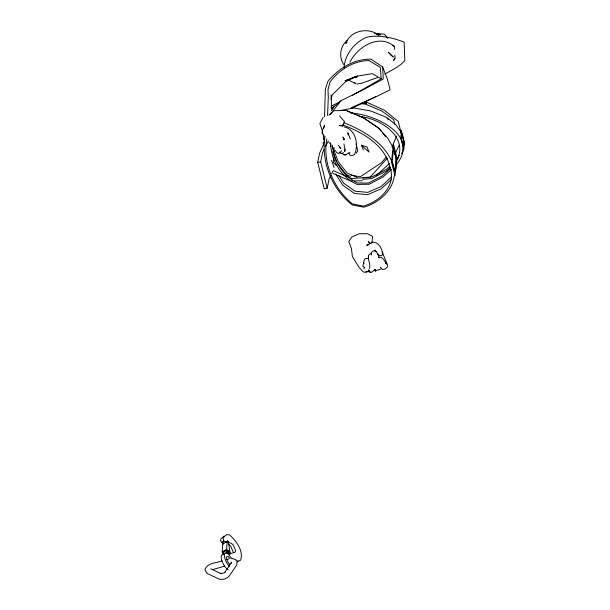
<?xml version="1.0" encoding="UTF-8"?>
<svg xmlns="http://www.w3.org/2000/svg" width="610" height="610" viewBox="0 0 610 610"><rect width="100%" height="100%" fill="white"/><g stroke="black" fill="none" stroke-linecap="round" stroke-linejoin="round"><path stroke-width="0.91" d="M226.455 550.045L228.277 553.781L229.856 554.002L230.153 552.889L228.369 541.794L227.644 540.849L227.027 542.221M323.712 139.492L323.757 134.802M231.243 563.365L231.259 562.001L231.22 562.847L224.648 572.698M324.573 116.868L325.313 89.426L327.921 81.237C338.702 68.472 353.716 58.796 370.956 59.185L382.615 66.871L387.358 79.003L390.125 89.769L374.304 97.623L351.909 107.352L350.567 108.702M327.578 115.534L328.279 97.432L327.989 89.586L330.002 81.992C339.373 69.677 353.182 60.886 368.989 60.543L380.251 67.352L381.151 78.827L352.374 95.434M333.739 157.052L333.517 162.733L336.194 165.363M333.96 151.371L334.105 147.582M236.932 562.481L236.833 564.753L229.543 575.665C227.042 578.959 222.375 580.293 218.502 578.859L207.049 573.362L205.12 570.319L205.151 569.038C207.979 562.534 216.474 563.236 222.032 560.796M344.07 67.779C344.726 54.389 354.875 42.021 367.113 37.073C379.397 34.602 392.703 37.721 404.148 42.105L404.804 60.611C399.466 66.742 391.818 70.127 384.849 74.016M395.707 169.633L396.035 165.051M396.164 163.213L395.806 156.762L392.52 146.53L387.701 138.081L378.314 127.711L362.767 117.28L346.167 110.418L333.51 110.753L328.965 115.13M223.069 551.852L223.733 553.964L223.191 554.246L222.17 551.714L222.742 543.899L227.21 541.512L227.568 541.932L227.644 540.849M229.856 554.002L227.66 551.867L226.638 549.336L227.21 541.512M223.695 554.513L224.015 551.631L226.462 550.319L226.142 553.201M371.841 243.26L372.641 236.535L367.647 233.744L359.343 233.714L351.764 237.031L348.829 241.461L351.429 248.651L352.412 256.558L359.198 267.592L363.293 271.877L364.948 272.281L369.088 270.97M325.046 136.221C320.807 161.513 331.985 189.474 352.389 204.998L363.956 207.179C379.153 202.627 393.442 190.465 394.525 173.758M326.823 138.927C322.37 162.954 333.838 188.658 352.435 203.908L363.171 206.127C379.977 201.62 396.668 185.516 389.942 167.003C384.773 144.852 362.37 132.202 342.546 124.859M345.054 149.244L344.696 151.585L344.986 149.686L343.948 143.937M381.189 268.865L375.249 270.985L375.447 269.971M369.485 268.499C370.834 264.267 367.738 260.157 368.486 255.941L368.409 258.579L368.348 255.514L370.125 253.874L371.65 254.012M330.933 175.261L329.026 179.165L327.189 188.208L324.223 188.742L317.711 162.329L319.556 153.285L323.498 144.593L323.132 143.159L324.146 141.596M327.189 188.208L320.677 161.802L322.515 152.759L324.101 149.336M323.879 128.191L324.459 125.393L322.309 130.952L322.286 133.514L323.803 135.9M342.782 153.285L342.667 153.834L343.849 154.681L345.405 154.887L349.972 152.538M363.69 262.857L362.843 266.242L364.711 267.515M331.055 99.186L332.336 94.802L345.489 81.778L357.666 75.8M343.567 139.812L343.88 138.737L344.025 139.377L342.995 137.044L344.208 139.271M363.88 268.926L364.269 267.66M342.675 126.506L344.398 121.359L339.526 115.908M391.971 147.109L396.561 136.053M397.484 159.233L399.184 155.245M325.282 146.774L328.348 140.933M229.314 554.284L230.153 553.377M331.695 173.697L333.212 170.579L351.543 178.509L368.913 177.533M394.609 154.589L399.222 145.203M401.51 153.712L402.752 151.341L403.797 143.952L403.523 139.964L402.325 135.29L400.602 131.508L395.974 124.913L386.648 117.433L370.857 111.012L353.769 107.932L340.456 110.494M323.17 117.273L319.869 123.411L322.423 131.234M396.065 161.642C410.362 137.784 380.434 118.134 359.221 116.479M394.967 58.224L393.572 60.626L394.967 58.224L394.861 55.319M330.94 107.223L331.695 105.957L340.937 101.237M349.926 62.167C357.551 46.734 379.214 33.176 394.556 46.619L394.662 49.524M395.493 165.684C421.426 135.816 375.646 114.451 350.925 112.995M341.47 150.617L340.532 152.081L338.413 153.468L336.415 152.279M330.315 114.657L340.441 100.985L363.941 89.38L383.255 79.01L382.615 66.871M356.11 153.133L357.917 150.792L356.034 144.021M386.397 156.877L381.654 162.58L360.174 176.816L351.185 175.108M369.828 177.487L387.373 158.158M224.16 535.908L220.599 539.316L220.484 540.079L221.377 542.351L223.9 543.327M347.395 40.275C340.197 45.849 338.55 56.966 343.674 64.523M347.098 42.303L345.847 43.493C350.231 30.477 368.821 26.741 378.97 35.395L375.28 33.352L380.884 34.755L377.628 34.175M229.36 552.302L229.192 551.112L228.292 550.327L228.468 551.524L229.36 552.302L227.637 553.209M391.185 177.174L381.097 186.53L367.83 192.386L355.058 191.197L343.621 183.137L338.771 175.39M376.233 175.588L389.454 163.533M389.866 166.164L386.397 169.313L372.153 176.869L362.355 177.769M391.46 179.493L380.96 188.94L367.563 194.681L354.501 193.431L342.706 185.158L335.675 173.926M390.316 167.437L386.252 171.052L371.871 178.524L362.767 179.34M391.49 169.572L383.088 176.961L369.195 184.25L357.147 184.411C341.211 177.533 331.161 160.209 330.551 143.197M390.385 168.718L382.188 175.893L368.547 183.046L357.376 183.023C343.338 175.993 333.106 160.865 332.496 145.134M343.46 152.492L341.928 153.59L340.044 152.866M378.551 257.443L381.227 257.245L383.446 259.212L386.755 264.077L385.276 262.674L385.695 262.91M225.258 571.928L223.786 573.064L220.141 573.408L221.11 573.72L210.778 568.756M375.402 269.521L370.781 272.617L368.44 271.564L365.969 271.915L369.103 270.84M237.015 562.161L238.251 561.307M339.084 103.326L335.096 105.576L331.527 108.565L334.082 106.681L331.649 110.616L331.077 94.931M375.394 96.654L352.13 108.313M221.377 542.351L223.824 541.047L226.34 542.023M223.176 543.228L223.717 542.938M227.827 542.076L228.369 541.794M222.17 551.714L226.638 549.336M222.528 552.141L226.996 549.755M222.658 552.774L223.199 552.492M226.585 550.685L227.126 550.395M226.592 551.882L228.247 551.005M226.653 552.058L228.308 551.173M226.729 552.233L228.376 551.348M226.813 552.408L228.468 551.524M226.912 552.576L228.567 551.692M227.019 552.729L228.674 551.852M227.126 552.874L228.78 551.989M227.24 552.995L228.895 552.111M227.347 553.087L229.002 552.21M227.553 553.201L229.208 552.317M228.277 553.781L228.819 553.499M229.612 553.178L230.153 552.889M354.242 77.051L344.993 80.817L358.672 75.907L372.344 73.657L381.181 78.835M377.468 77.554L361.677 83.25L356.804 84.02M229.619 553.865L235.041 552.241L235.635 550.662L233.203 544.928L231.281 543.197L227.987 542.42M368.936 244.686L366.648 245.35L372.596 242.101C378.947 242.086 381.578 248.354 382.775 253.577L382.066 255.415L379.58 255.781L377.46 253.859M226.401 559.538L229.017 558.775M212.821 569.549L224.655 566.126M317.711 162.329L320.677 161.802M368.364 258.411L365.481 258.51L364.307 259.746L363.743 261.24L364.033 263.726M235.978 560.933L239.456 560.857L240.691 560.003C243.603 550.571 236.253 540.773 229.429 534.879L226.607 534.596L223.039 538.012L223.824 541.047M352.321 180.926L350.483 180.956L333.205 173.514M354.151 180.903L362.409 180.781M374.578 33.55L384.43 34.122L387.762 38.316M361.829 103.075L366.541 103.334L362.904 102.625M360.495 103.616L365.924 104.249L381.929 111.104L393.679 119.667L394.8 124.257M223.298 554.719L222.032 554.787L221.3 555.939A8.57 3.18 61.9 0 0 224.869 566.583A8.57 3.18 61.9 0 0 228.041 569.74M364.49 101.916L367.151 102.427L384.422 110.28L398.208 121.367L401.418 133.903M232.562 558.463L236.2 560.056M361.455 145.203L367.014 146.949L369.027 152.111L361.455 145.203L363.369 149.93M344.139 126.903C355.935 129.404 358.886 144.761 354.578 154.46L351.665 155.779L349.934 155.07L348.645 152.988M354.692 76.753L356.888 77.485L354.501 76.807M344.063 122.823C365.421 131.104 390.56 146.423 394.411 170.968M347.181 111.043L363.705 118.02L378.787 128.329L381.052 131.112M350.521 176.42L346.244 174.574L337.582 163.587M357.14 177.38L347.189 173.042L338.268 161.734L332.58 147.056M374.41 269.742L375.249 270.985L374.631 269.582M391.162 55.22L393.267 57.027L388.25 52.163L391.063 55.106M354.578 82.586L355.775 83.631L350.102 80.848L348.905 79.635M328.927 142.359L330.841 144.074M228.841 544.501L230.755 546.232L233.188 551.966M386.992 118.309L388.303 119.507M394.556 46.619L393.031 45.209L393.366 45.88M370.781 272.617L368.592 269.795M375.973 251.297L374.906 250.047L375.775 251.648M222.742 543.899L223.1 544.318M382.752 133.194L385.589 136.671M370.056 243.497L368.348 241.385L369.866 243.565M338.451 145.264L340.731 148.672L339.854 147.246M335.378 150.525L336.026 151.6M380.289 267.027L382.5 269.597L385.23 269.01L387.388 267.043L387.358 264.557L382.188 252.037M223.603 554.337L223.29 553.651M231.991 558.897L228.552 554.276L226.539 552.988L225.281 553.057L224.541 554.208A8.57 3.18 61.9 0 0 229.581 566.614M339.656 152.004L340.197 153.179M332.74 151.852L336.674 162.008M379.168 257.885L377.796 254.057L375.92 251.213L373.244 250.855L371.261 252.54L371.391 255.018M331.581 160.361L334.097 167.529M350.361 139.011L347.868 132.713L348.211 134.94M323.62 136.038L323.437 135.321L323.468 139.957M375.043 270.131L375.249 270.985M330.498 142.984L330.978 146.69M229.749 564.41A4.941 1.838 61.9 0 1 226.493 557.548A4.941 1.838 61.9 0 1 230.016 558.44M322.469 130.845L322.286 133.514L322.545 130.067L322.469 130.845M401.654 133.132L401.273 138.409L403.53 147.216L403.911 141.932L401.654 133.132M401.38 130.685L400.839 137.982L403.828 149.648L404.369 142.344L401.38 130.685M393.519 144.288L391.467 161.841L395.005 175.772L397.057 158.211L393.519 144.288M393.656 148.444L392.177 161.147L394.838 171.654L396.325 158.951L393.656 148.444M346.556 154.665L343.849 154.681L346.556 154.665M341.875 125.706L339.244 125.629L341.875 125.706"/></g></svg>
